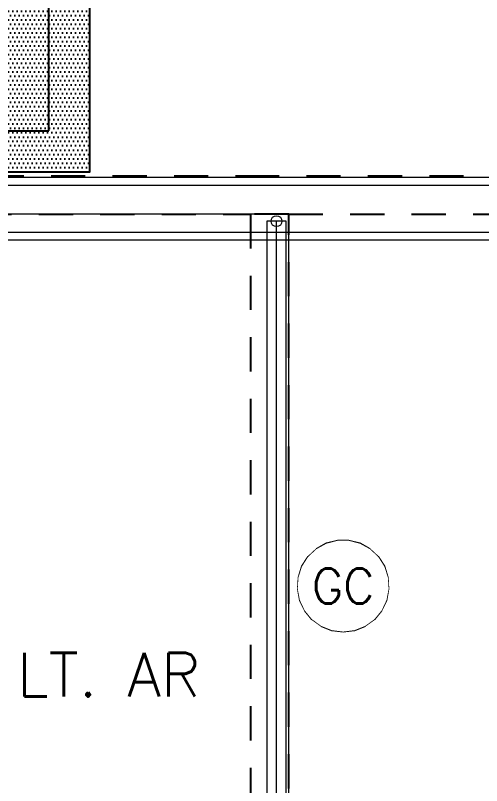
# Model space of a CAD drawing. Header units: millimetres. Extents: x 188.6 to 263.2, y 40.1 to 120.1.
# Drawn here: x 233.198 to 234.905, y 46.062 to 48.879 of the extents above; entities that cross this region are included whole.
import ezdxf
from ezdxf.enums import TextEntityAlignment as Align

# ---------------------------------------------------------------- set-up
doc = ezdxf.new("R2010")
doc.units = ezdxf.units.MM
doc.set_wipeout_variables(frame=1)
for name, pattern in [('DASHDOT2', [0.5, 0.25, -0.125, 0, -0.125]), ('HIDDEN2', [0.1875, 0.125, -0.0625]), ('Linha Tracejada 2_1', [300, 200, -100])]:
    doc.linetypes.add(name, pattern=pattern)
for name, color, linetype in [('ARQ', 8, 'Continuous'), ('ARQ-BASE', 8, 'Continuous'), ('ESTR-VIGAS', 11, 'HIDDEN2'), ('ESTRUTURA', 7, 'Continuous'), ('EXTINTORES', 2, 'Continuous'), ('GUARDA CORPO BARRAS', 7, 'Continuous'), ('INC-TEXTO', 7, 'Continuous')]:
    doc.layers.add(name, color=color, linetype=linetype)
doc.styles.add('60-75', font='romans.shx', dxfattribs={"height": 0.12})
doc.styles.add('ROMANS', font='ROMANS.SHX', dxfattribs={"height": 0.15})

# ---------------------------------------------------------------- blocks, each defined once
blk = doc.blocks.new('ESTR-1TP-29.09.2016')
at = {"layer": 'ESTR-VIGAS'}
for points in [[(30.8074, 10.6152), (29.7374, 10.6152)], [(35.1174, 10.6152), (30.8074, 10.6152)], [(29.7374, 10.4752), (30.7374, 10.4752)], [(30.7374, 10.4752), (30.7374, 7.9252)], [(30.8774, 10.4752), (30.7374, 10.4752)], [(30.8774, 10.4752), (35.0674, 10.4752)], [(30.8774, 7.9252), (30.8774, 10.4752)]]:
    blk.add_lwpolyline(points, dxfattribs=at)
blk = doc.blocks.new('Corrimão Horizontal 20')
at = {"layer": 'GUARDA CORPO BARRAS', "color": 8, "linetype": 'Continuous', "lineweight": 0}
for p, q in [((0, 35), (0, -35)), ((2500, 35), (0, 35)), ((2500, -35), (2500, 35)), ((0, 0), (2500, 0)), ((0, -35), (2500, -35))]:
    blk.add_line(p, q, dxfattribs=at)
for centre in [(0, 0), (2500, 0)]:
    blk.add_circle(centre, 20, dxfattribs=at)
blk = doc.blocks.new('arq-3pav')
at = {"layer": 'ARQ', "color": 8, "linetype": 'Continuous', "lineweight": 0}
for p, q in [((33.9577, 8.03), (28.0501, 8.03)), ((33.9577, 7.8), (28.0501, 7.8))]:
    blk.add_line(p, q, dxfattribs=at)
at = {"layer": 'ARQ', "color": 8, "linetype": 'Linha Tracejada 2_1', "lineweight": 0, "flags": 128}
for points in [[(33.9577, 8), (28.0651, 8)], [(28.0651, 7.83), (33.9577, 7.83)]]:
    blk.add_lwpolyline(points, dxfattribs=at)
at = {"layer": 'ARQ', "color": 8, "linetype": 'Continuous', "lineweight": 0, "flags": 128}
blk.add_lwpolyline([(29.19, 7.895), (27.85, 7.895), (27.85, 5.345), (29.19, 5.345)], close=True, dxfattribs=at)
at = {"layer": 'ARQ', "color": 8, "linetype": 'Continuous', "lineweight": 0, "xscale": 0.001, "yscale": 0.001, "rotation": 90}
blk.add_blockref('Corrimão Horizontal 20', (29.1451, 5.37), dxfattribs=at)
at = {"layer": 'ESTRUTURA'}
blk.add_blockref('ESTR-1TP-29.09.2016', (-1.6874, -2.5802), dxfattribs=at)
blk = doc.blocks.new('indicação extintor')
h = blk.add_hatch()
h.set_pattern_fill('DOTS', color=50, scale=0.01)
h.paths.add_polyline_path([(0.5, 1), (-0.5, 1), (-0.5, 0), (0.5, 0)])
h.paths.add_polyline_path([(0.35, 0.85), (0.35, 0.15), (-0.35, 0.15), (-0.35, 0.85)], flags=16)
h = blk.add_hatch()
h.set_pattern_fill('DOTS', color=244, scale=0.01)
h.paths.add_polyline_path([(0.35, 0.85), (-0.35, 0.85), (-0.35, 0.15), (0.35, 0.15)])
at = {"color": 244}
for p, q in [((0.35, 0.85), (-0.35, 0.85)), ((-0.35, 0.85), (-0.35, 0.15)), ((0.35, 0.15), (0.35, 0.85)), ((-0.35, 0.15), (0.35, 0.15))]:
    blk.add_line(p, q, dxfattribs=at)
blk.add_lwpolyline([(-0.5, 0), (0.5, 0), (0.5, 1), (-0.5, 1)], close=True, dxfattribs=at)
blk = doc.blocks.new('INC-OBJETO')
at = {"color": 0}
blk.add_lwpolyline([(0, 0.002084), (-0.000518, 0.002019), (-0.001004, 0.001827), (-0.001427, 0.001519), (-0.00176, 0.001117), (-0.001982, 0.000644), (-0.00208, 0.000131), (-0.002047, -0.000391), (-0.001886, -0.000887), (-0.001606, -0.001329), (-0.001225, -0.001686), (-0.000767, -0.001938), (-0.000261, -0.002068), (0.000261, -0.002068), (0.000767, -0.001938), (0.001225, -0.001686), (0.001606, -0.001329), (0.001886, -0.000887), (0.002047, -0.000391), (0.00208, 0.000131), (0.001982, 0.000644), (0.00176, 0.001117), (0.001427, 0.001519), (0.001004, 0.001827), (0.000518, 0.002019)], close=True, dxfattribs=at)
blk.add_wipeout([(0, 0.002084), (-0.000518, 0.002019), (-0.001004, 0.001827), (-0.001427, 0.001519), (-0.00176, 0.001117), (-0.001982, 0.000644), (-0.00208, 0.000131), (-0.002047, -0.000391), (-0.001886, -0.000887), (-0.001606, -0.001329), (-0.001225, -0.001686), (-0.000767, -0.001938), (-0.000261, -0.002068), (0.000261, -0.002068), (0.000767, -0.001938), (0.001225, -0.001686), (0.001606, -0.001329), (0.001886, -0.000887), (0.002047, -0.000391), (0.00208, 0.000131), (0.001982, 0.000644), (0.00176, 0.001117), (0.001427, 0.001519), (0.001004, 0.001827), (0.000518, 0.002019)], dxfattribs=at)
at = {"color": 0, "style": 'ROMANS', "width": 1.285725}
blk.add_attdef('OBJETO', text='', height=0.0016, dxfattribs=at).set_placement((-0.001786, -0.00083), (0.001643, -0.00083), align=Align.FIT)

msp = doc.modelspace()

# ---------------------------------------------------------------- block references
msp.add_blockref('arq-3pav', (205.0084, 40.2568))

# ---------------------------------------------------------------- next in the draw order: block references
at = {"layer": 'ESTRUTURA'}
msp.add_blockref('ESTR-1TP-29.09.2016', (203.3211, 37.6766), dxfattribs=at)
at = {"layer": 'EXTINTORES', "linetype": 'DASHDOT2', "rotation": 180}
msp.add_blockref('indicação extintor', (232.9701, 49.3068), dxfattribs=at)

# ---------------------------------------------------------------- next in the draw order: texts
at = {"layer": 'ARQ-BASE', "color": 8, "style": '60-75'}
msp.add_text('LT. AR', height=0.16, dxfattribs=at).set_placement((233.2031, 46.3873))

# ---------------------------------------------------------------- next in the draw order: block references
at = {"layer": 'INC-TEXTO'}
ref = msp.add_blockref('INC-OBJETO', (234.3977, 46.7919), dxfattribs=dict(at, xscale=80, yscale=80, zscale=80, rotation=180))
ref.add_attrib('OBJETO', 'GC', dxfattribs={"layer": '0', "height": 0.128, "style": 'ROMANS'}).set_placement((234.3977, 46.7919), align=Align.MIDDLE_CENTER)

doc.saveas('drawing.dxf')
